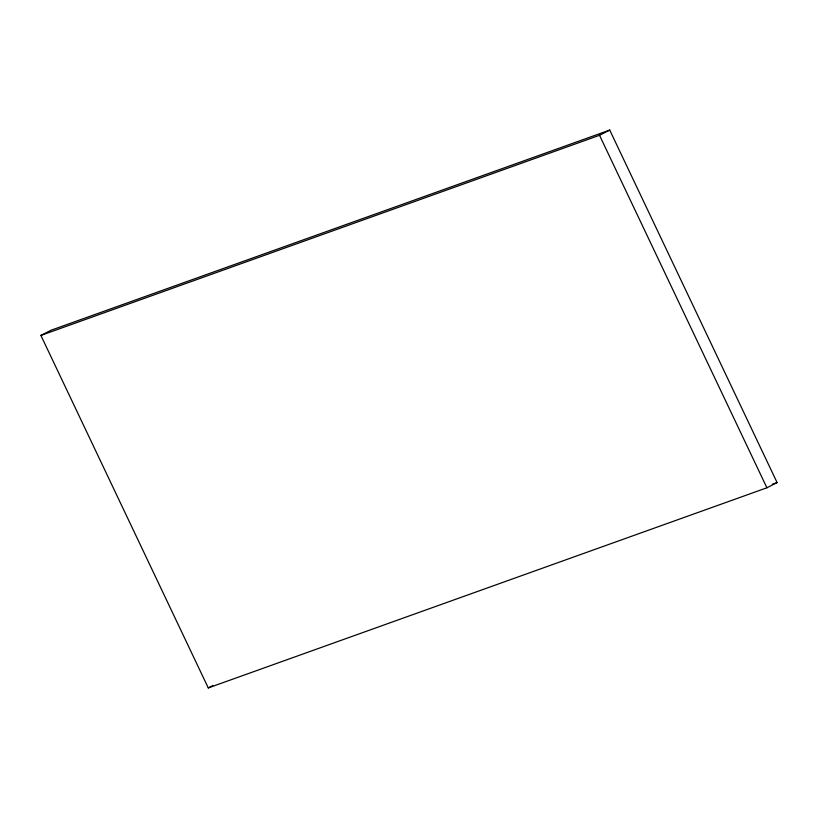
<?xml version="1.0" encoding="UTF-8"?>
<svg xmlns="http://www.w3.org/2000/svg" width="818" height="818" viewBox="0 0 818 818"><rect width="100%" height="100%" fill="white"/><g stroke="black" fill="none" stroke-linecap="round" stroke-linejoin="round"><path stroke-width="1.23" d="M40.9 335.431L51.094 330.216L609.727 130.072L777.1 482.569L766.906 487.784L208.273 687.928L40.9 335.431L599.522 135.287L609.727 130.072M208.273 687.928L212.813 685.607M772.294 484.287L777.1 482.569M599.522 135.287L766.906 487.784"/></g></svg>
